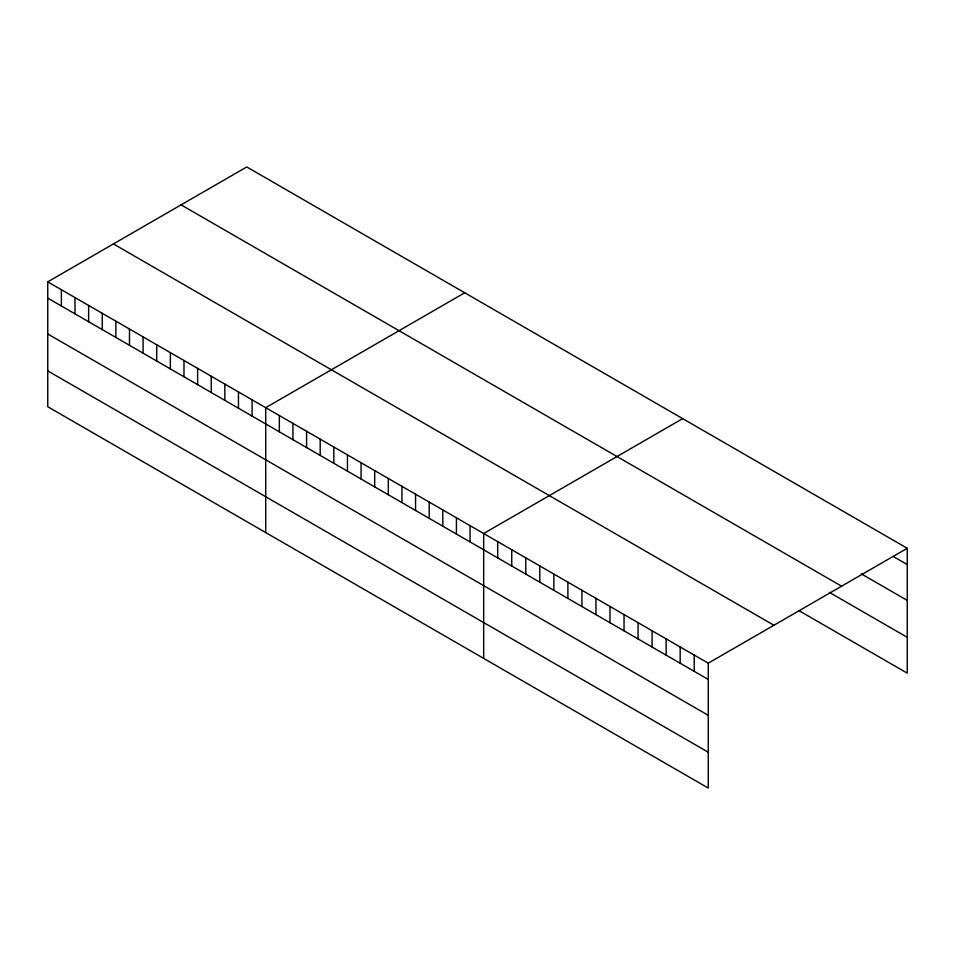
<?xml version="1.0" encoding="UTF-8"?>
<svg xmlns="http://www.w3.org/2000/svg" width="955" height="955" viewBox="0 0 955 955"><rect width="100%" height="100%" fill="white"/><g stroke="black" fill="none" stroke-linecap="round" stroke-linejoin="round"><path stroke-width="1.43" d="M47.75 281.844L708.24 663.176L708.24 788.054L47.75 406.723L47.75 281.844L246.76 166.946L907.25 548.277L907.25 673.156L798.798 610.543M464.715 292.791L265.717 407.678L265.717 532.556M682.682 418.624L483.672 533.523L483.672 658.401M708.24 663.176L907.25 548.277M893.212 556.455L907.25 564.56M861.315 573.871L907.25 600.397M181.08 204.859L841.582 586.191M829.418 592.387L907.25 637.319M113.418 243.931L773.92 625.262M47.75 298.115L708.24 679.447M47.75 333.964L708.24 715.295M47.75 370.886L708.24 752.218M694.213 655.07L694.213 671.353M680.175 646.965L680.175 663.248M666.136 638.859L666.136 655.142M652.098 630.766L652.098 647.036M638.071 622.66L638.071 638.931M624.033 614.554L624.033 630.837M609.994 606.449L609.994 622.732M595.956 598.343L595.956 614.626M581.929 590.25L581.929 606.52M567.891 582.144L567.891 598.415M553.852 574.039L553.852 590.321M539.814 565.933L539.814 582.216M525.787 557.827L525.787 574.11M511.749 549.734L511.749 566.005M497.71 541.628L497.71 557.899M470.051 525.656L470.051 541.939M456.43 517.789L456.43 534.072M442.81 509.922L442.81 526.205M429.189 502.067L429.189 518.338M415.568 494.201L415.568 510.471M401.936 486.334L401.936 502.605M388.315 478.467L388.315 494.75M374.694 470.6L374.694 486.883M361.074 462.733L361.074 479.016M347.453 454.867L347.453 471.149M333.832 447.012L333.832 463.282M320.2 439.145L320.2 455.416M306.579 431.278L306.579 447.549M292.958 423.411L292.958 439.694M279.338 415.544L279.338 431.827M252.096 399.823L252.096 416.094M238.464 391.956L238.464 408.227M224.843 384.089L224.843 400.36M211.222 376.222L211.222 392.505M197.601 368.355L197.601 384.638M183.981 360.489L183.981 376.771M170.36 352.622L170.36 368.905M156.727 344.767L156.727 361.038M143.107 336.9L143.107 353.171M129.486 329.033L129.486 345.304M115.865 321.167L115.865 337.449M102.245 313.3L102.245 329.582M88.624 305.433L88.624 321.716M74.991 297.566L74.991 313.849M61.371 289.711L61.371 305.982"/></g></svg>
